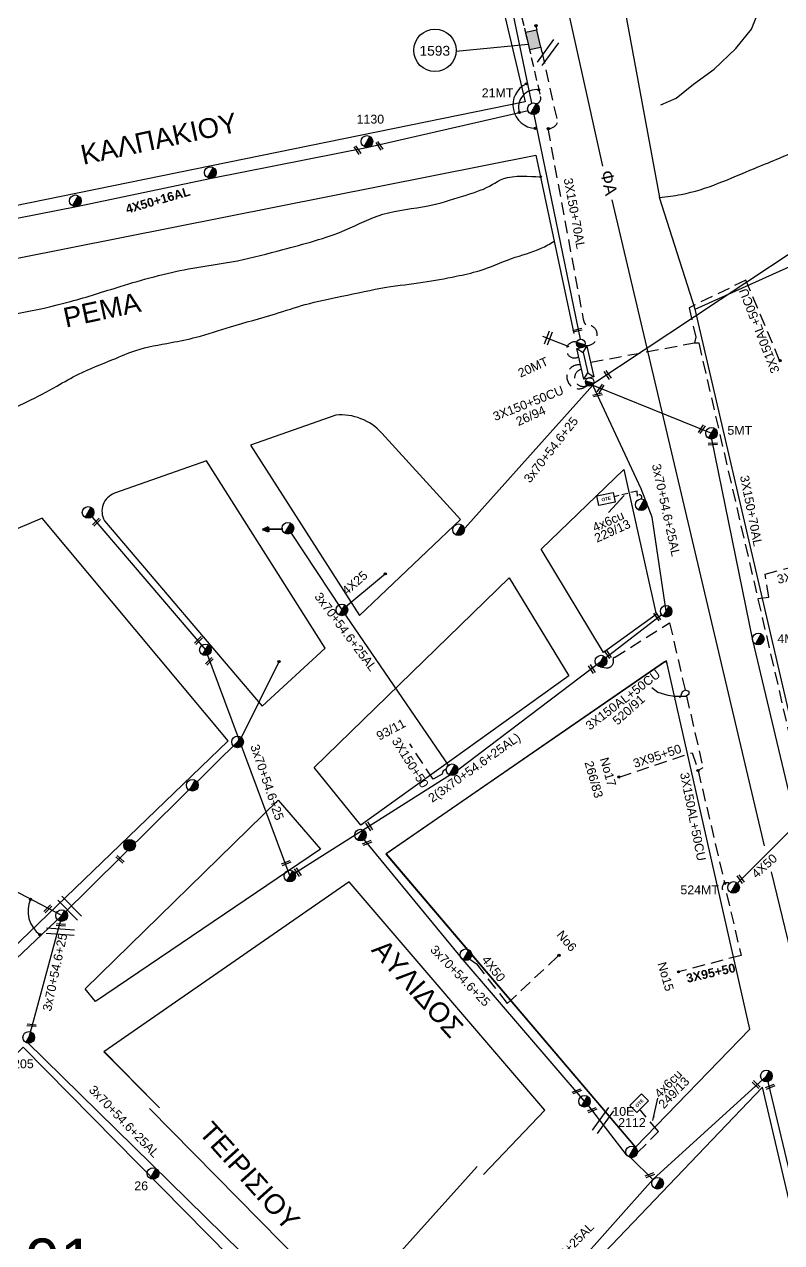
# Model space of a CAD drawing. Header units: millimetres. Extents: x -2449 to 9266, y 48 to 3905.
# Drawn here: x 7283.2 to 7436.9, y 3394.4 to 3641.5 of the extents above; entities that cross this region are included whole.
import ezdxf

# ---------------------------------------------------------------- set-up
doc = ezdxf.new("R2010")
doc.units = ezdxf.units.MM
doc.linetypes.add('DASHED', pattern=[19.05, 12.7, -6.35])
for name, color, linetype in [('Link Box 4 Διευθύνσεων', 7, 'Continuous'), ('Pillar OTE', 7, 'Continuous'), ('Άγνωστα', 7, 'Continuous'), ('Γυμνά εναέρια ΧΤ και ΦΟΠ (3Φ)   4x50+16AL', 7, 'Continuous'), ('Επίτονοι', 7, 'Continuous'), ('Επιγραφές - Σχήματα', 7, 'Continuous'), ('Καλώδια ΧΤ   3x150+70AL', 7, 'DASHED'), ('Καλώδια ΧΤ   3x150+70AL @ 1', 7, 'DASHED'), ('Καλώδια ΧΤ   3x150AL+50CU', 7, 'DASHED'), ('Καλώδια ΧΤ   3x150AL+50XLPE', 7, 'DASHED'), ('Μηχανική τομή', 7, 'Continuous'), ('Στύλος Ξύλινος', 7, 'Continuous'), ('Στύλος Ξύλινος @ 1', 7, 'Continuous'), ('Στύλος ΦΜ', 7, 'Continuous'), ('Στύλος ΦΜ @ 1', 7, 'Continuous'), ('Συνδέσεις', 7, 'Continuous'), ('Συνεστραμμένα ΧΤ   3x70+54.6+25 AL', 7, 'SYN_LINE'), ('Τομή', 7, 'Continuous'), ('Υποσταθμός εναέριος 2 στύλων', 7, 'Continuous'), ('Υποσταθμός πόλεως', 7, 'Continuous'), ('Υπόβαθρο ΔΕΗ', 7, 'Continuous'), ('Υπόγεια καλώδια Παροχών ΧΤ   4x16CU', 7, 'DASHED'), ('Υπόγεια καλώδια Παροχών ΧΤ   4x6', 7, 'DASHED')]:
    doc.layers.add(name, color=color, linetype=linetype)
doc.styles.add('arial', font='arial.ttf')
doc.styles.get("Standard").update_dxf_attribs({"font": 'arial.ttf'})
doc.linetypes.add('SYN_LINE', pattern='A,0.5,-0.0001,["/\\/\\/\\/",Standard,S=0.1,R=0,X=0,Y=-0.05],-0.25', length=0.7501)
doc.dimstyles.new('ISO-25', dxfattribs={"dimtxt": 2.5, "dimasz": 2.5, "dimexe": 1.25, "dimexo": 0.625, "dimtad": 1, "dimtxsty": 'Standard', "dimcen": 2.5, "dimadec": 0, "dimazin": 0, "dimtfac": 1, "dimtmove": 0, "dimatfit": 3, "dimfxl": 0, "dimarcsym": 0})

# ---------------------------------------------------------------- blocks, each defined once
blk = doc.blocks.new('ΥΠΑΡΧΩΝ ΤΣΙΜΕΝΤΕΝΙΟΣ ΣΤΥΛΟΣ')
at = {"layer": 'Στύλος ΦΜ'}
blk.add_hatch(color=7, dxfattribs=at).paths.add_polyline_path([(-1.29, -2.28, 0.574793), (2.62, 0, 0.268822), (1.3, 2.27)])
at = {"layer": 'Στύλος ΦΜ', "color": 7}
blk.add_line((-1.29, -2.28), (1.3, 2.27), dxfattribs=at)
blk.add_circle((0, 0), 2.62, dxfattribs=at)
at = {"layer": 'Στύλος ΦΜ', "flags": 4}
for tag, p in [('ΑΡΙΘΜΟΣ', (-4.68, 8.05)), ('ΤΥΠΟΣ', (-4.91, 3.03))]:
    blk.add_attdef(tag, p, '', height=4, dxfattribs=at)
blk = doc.blocks.new('ΥΠΑΡΧΩΝ ΞΥΛΙΝΟΣ ΣΤΥΛΟΣ')
at = {"layer": 'Στύλος Ξύλινος'}
h = blk.add_hatch(color=7, dxfattribs=at)
h.paths.add_polyline_path([(-2.62, 0, 0.270008), (-1.29, -2.28), (1.3, 2.27, 0.576266)])
h.paths.add_polyline_path([(-1.29, -2.28, 0.574793), (2.62, 0, 0.268822), (1.3, 2.27)])
at = {"layer": 'Στύλος Ξύλινος', "color": 7}
blk.add_line((-1.29, -2.28), (1.3, 2.27), dxfattribs=at)
blk.add_circle((0, 0), 2.62, dxfattribs=at)
at = {"layer": 'Στύλος Ξύλινος', "flags": 4}
for tag, p in [('ΑΡΙΘΜΟΣ', (-4.91, 8.6)), ('ΤΥΠΟΣ', (-4.85, 3.39))]:
    blk.add_attdef(tag, p, '', height=4, dxfattribs=at)
blk = doc.blocks.new('ΥΠΟΣΤΑΘΜΟΣ ΕΝΑΕΡΙΟΣ ΕΠΙ 2 ΣΤΥΛΩΝ')
at = {"layer": 'Υποσταθμός εναέριος 2 στύλων', "linetype": 'Continuous'}
for points in [[(-11.97, -2.11, 0.574793), (-8.45, -0.07, 0.268822), (-9.64, 1.98)], [(9.68, -2.15, 0.574793), (13.19, -0.1, 0.268822), (12.01, 1.95)]]:
    blk.add_hatch(color=256, dxfattribs=at).paths.add_polyline_path(points)
for p, q in [((-11.97, -2.11), (-9.64, 1.98)), ((9.68, -2.15), (12.01, 1.95))]:
    blk.add_line(p, q, dxfattribs=at)
for centre in [(-10.81, -0.07), (10.84, -0.1)]:
    blk.add_circle(centre, 2.36, dxfattribs=at)
at = {"layer": 'Υποσταθμός πόλεως', "linetype": 'Continuous', "ltscale": 40}
blk.add_lwpolyline([(-8.57, 2.82), (8.57, 2.82), (8.57, -2.82), (-8.57, -2.82)], close=True, dxfattribs=at)
for points in [[(-5.75, 0), (-8.57, 2.82)], [(-8.57, -2.82), (-5.75, 0)], [(-5.75, 0), (5.75, 0)], [(5.75, 0), (8.57, 2.82)], [(8.57, -2.82), (5.75, 0)]]:
    blk.add_lwpolyline(points, dxfattribs=at)
at = {"layer": 'Υποσταθμός εναέριος 2 στύλων', "ltscale": 40, "flags": 1}
for tag, p in [('ΜΕΤΑΣΧΗΜΑΤΙΣΜΟΣ', (14.09, 2.51)), ('ΙΣΧΥΣ', (14.07, -0.28)), ('ΑΡΙΘΜΟΣ', (14.19, -3))]:
    blk.add_attdef(tag, p, '', height=1.8, dxfattribs=at)
blk = doc.blocks.new('ΜΗΧΑΝΙΚΗ ΤΟΜΗ')
at = {"layer": 'Μηχανική τομή', "ltscale": 40}
for p, q in [((-1.89, 0.78), (1.89, 0.78)), ((1.89, 0), (-1.89, 0))]:
    blk.add_line(p, q, dxfattribs=at)
blk = doc.blocks.new('_ΣΥΝΔΕΣΗ')
at = {"layer": 'Συνδέσεις', "linetype": 'SYN_LINE', "ltscale": 40}
blk.add_hatch(color=256, dxfattribs=at).paths.add_polyline_path([(0.5, -0.01, 1), (-0.5, -0.01, 1)])
at = {"layer": 'Συνδέσεις'}
blk.add_circle((0, -0.01), 0.5, dxfattribs=at)
blk = doc.blocks.new('ΤΟΜΗ')
at = {"layer": 'Τομή', "ltscale": 40}
for p, q in [((-5.68, 0), (5.68, 0)), ((5.68, -2.33), (-5.68, -2.33))]:
    blk.add_line(p, q, dxfattribs=at)
blk = doc.blocks.new('ΕΠΙΤΟΝΟΣ')
at = {"layer": 'Επίτονοι', "lineweight": 40, "ltscale": 40}
blk.add_hatch(color=256, dxfattribs=at).paths.add_polyline_path([(-1.13, 6.47), (0, 9.1), (1.13, 6.47)])
for p, q in [((-1.13, 6.47), (0, 9.1)), ((1.13, 6.47), (-1.13, 6.47)), ((-1.13, 6.47), (0, 6.47)), ((0, 9.1), (1.13, 6.47)), ((0, 6.47), (0, 0))]:
    blk.add_line(p, q, dxfattribs=at)
blk = doc.blocks.new('LINK BOX 4 ΑΝΑΧΩΡΗΣΕΩΝ')
at = {"layer": 'Link Box 4 Διευθύνσεων', "ltscale": 40}
blk.add_hatch(color=256, dxfattribs=at).paths.add_polyline_path([(-3.54, 0), (-3.54, -4.67), (3.54, -4.67), (3.54, 0)])
for p, q in [((-3.54, 0), (-5.33, 0)), ((5.33, 0), (3.54, 0)), ((-3.54, -4.67), (-5.33, -4.67)), ((5.33, -4.67), (3.54, -4.67))]:
    blk.add_line(p, q, dxfattribs=at)
blk.add_lwpolyline([(-3.54, -4.67), (-3.54, 0), (3.54, 0), (3.54, -4.67)], close=True, dxfattribs=at)
blk = doc.blocks.new('PILLAR ΟΤΕ')
at = {"layer": 'Pillar OTE', "ltscale": 40}
blk.add_lwpolyline([(-3.31, 2.02), (3.39, 2.02), (3.39, -1.99), (-3.31, -1.99)], close=True, dxfattribs=at)
at = {"layer": 'Pillar OTE', "insert": (-1.81, 0.71), "char_height": 1.3575, "width": 109.961, "attachment_point": 1}
blk.add_mtext('{\\fArial|b1|i0|c161|p34;OTE}', dxfattribs=at)

msp = doc.modelspace()

# ---------------------------------------------------------------- linework, layer by layer
at = {"layer": 'Άγνωστα', "color": 7, "linetype": 'SYN_LINE', "ltscale": 0.15}
msp.add_line((7370.86, 3636.14), (7385.45, 3637.53), dxfattribs=at)
at = {"layer": 'Άγνωστα', "color": 27, "linetype": 'DASHED', "ltscale": 0.2}
msp.add_lwpolyline([(7395.73, 3574.13, -1.556876), (7395.33, 3577.06)], format="xyb", dxfattribs=at)
at = {"layer": 'Άγνωστα', "color": 2, "linetype": 'DASHED', "ltscale": 0.2}
msp.add_lwpolyline([(7397.42, 3568.3, -1.608128), (7396.12, 3572.46)], format="xyb", dxfattribs=at)
at = {"layer": 'Άγνωστα', "color": 1, "linetype": 'DASHED', "ltscale": 0.2}
msp.add_lwpolyline([(7397.42, 3568.3, -1.16477), (7396.32, 3571.57)], format="xyb", dxfattribs=at)
at = {"layer": 'Άγνωστα', "color": 6, "linetype": 'DASHED', "ltscale": 0.2}
msp.add_lwpolyline([(7432.06, 3525.07), (7434.26, 3525.33), (7433.56, 3530.05), (7445.22, 3533.12)], dxfattribs=at)
at = {"layer": 'Άγνωστα', "color": 2, "linetype": 'SYN_LINE', "ltscale": 15}
msp.add_lwpolyline([(7347.67, 3522.77), (7356.49, 3530.14)], dxfattribs=at)
at = {"layer": 'Άγνωστα', "color": 2, "linetype": 'DASHED', "ltscale": 0.2}
for points in [[(7368.85, 3490.48), (7368.15, 3490.06), (7368, 3489.45), (7366.18, 3488.42), (7361.43, 3495.58)], [(7403.94, 3488.87), (7418.76, 3493.81), (7419.95, 3490.21)], [(7425.72, 3465.25), (7428.66, 3452.68)], [(7373.61, 3451.95), (7374.96, 3450.96), (7381.21, 3442.92), (7391.72, 3452.76)], [(7428.66, 3452.68), (7415.96, 3449.35)]]:
    msp.add_lwpolyline(points, dxfattribs=at)
at = {"layer": 'Άγνωστα', "color": 85, "linetype": 'SYN_LINE', "ltscale": 20}
msp.add_lwpolyline([(7290.81, 3460.77), (7256.81, 3478.54), (7244.44, 3493.81)], dxfattribs=at)
at = {"layer": 'Άγνωστα', "color": 2, "linetype": 'DASHED', "ltscale": 0.2}
msp.add_arc((7425.92, 3466.33), 1.1, 67.4514, 259.346, dxfattribs=at)
at = {"layer": 'Γυμνά εναέρια ΧΤ και ΦΟΠ (3Φ)   4x50+16AL', "color": 27, "linetype": 'Continuous', "ltscale": 20}
for p, q in [((7377.98, 3665.02), (7386.13, 3625.53)), ((7386.6, 3623.24), (7396.01, 3577.66))]:
    msp.add_line(p, q, dxfattribs=at)
at = {"layer": 'Γυμνά εναέρια ΧΤ και ΦΟΠ (3Φ)   4x50+16AL', "color": 30, "ltscale": 0.2}
msp.add_lwpolyline([(7231.43, 3586.97), (7254.2, 3596.83), (7293.81, 3604.6), (7321.21, 3610.35), (7352.98, 3616.64), (7385.48, 3624.08)], dxfattribs=at)
at = {"layer": 'Επιγραφές - Σχήματα', "color": 7, "linetype": 'SYN_LINE', "ltscale": 20}
msp.add_line((7327.17, 3496.62), (7334.93, 3512.29), dxfattribs=at)
at = {"layer": 'Επιγραφές - Σχήματα', "color": 7, "linetype": 'Continuous', "ltscale": 0.2}
msp.add_line((7427.83, 3467.23), (7440.18, 3479.58), dxfattribs=at)
at = {"layer": 'Επιγραφές - Σχήματα', "color": 85, "linetype": 'Continuous', "ltscale": 0.2}
for points in [[(7372.38, 3739.66), (7400.54, 3612.76)], [(7402.45, 3605.92), (7433.37, 3474.92)], [(7434.8, 3469.63), (7447.65, 3416.69)]]:
    msp.add_lwpolyline(points, dxfattribs=at)
at = {"layer": 'Επιγραφές - Σχήματα', "linetype": 'Continuous', "ltscale": 0.2}
msp.add_lwpolyline([(7410.55, 3507.06), (7411.75, 3506.09), (7413.77, 3505.49), (7415.2, 3505.27), (7417.37, 3505.27), (7418.12, 3505.72), (7418.12, 3506.24), (7417.3, 3506.46), (7416.7, 3506.17), (7416.47, 3505.42), (7416.17, 3504.89)], dxfattribs=at)
msp.add_circle((7366.55, 3636.28), 4.31, dxfattribs=at)
for centre, radius, start, end in [((7387.09, 3625.19), 4.73, 114.8352, 267.9048), ((7289.96, 3461.7), 5.99, 156.4163, 233.6739)]:
    msp.add_arc(centre, radius, start, end, dxfattribs=at)
at = {"layer": 'Καλώδια ΧΤ   3x150+70AL', "color": 5, "ltscale": 0.2}
for points in [[(7388.2, 3636.06), (7391.43, 3621.62, -0.266055), (7389.56, 3620.38)], [(7389.43, 3620.39), (7396.62, 3581.78, 0.120356), (7397.15, 3580.58, -1.249493), (7396.74, 3576.52)]]:
    msp.add_lwpolyline(points, format="xyb", dxfattribs=at)
at = {"layer": 'Καλώδια ΧΤ   3x150AL+50CU', "color": 6, "ltscale": 0.2}
for points in [[(7436.48, 3573.38), (7429.64, 3589.66), (7418.1, 3584.07), (7419.48, 3578.12), (7419.18, 3576.94)], [(7398.19, 3573.01), (7419.18, 3576.94)], [(7419.18, 3576.94), (7420.06, 3576.94), (7447.55, 3458.08), (7450.94, 3458.14)]]:
    msp.add_lwpolyline(points, dxfattribs=at)
at = {"layer": 'Καλώδια ΧΤ   3x150AL+50CU', "color": 2, "linetype": 'DASHED', "ltscale": 0.1}
msp.add_lwpolyline([(7407.67, 3545.87), (7407.55, 3546.86), (7402.88, 3545.71)], dxfattribs=at)
at = {"layer": 'Καλώδια ΧΤ   3x150AL+50CU', "color": 2, "ltscale": 0.2}
msp.add_lwpolyline([(7400.06, 3511.22), (7401.27, 3511.03, 0.356919), (7402.69, 3511.87, 0.17833), (7402.69, 3512.74, -0.548544), (7402.98, 3513.11), (7414.16, 3520.16), (7420.93, 3490.75), (7419.93, 3490.19)], format="xyb", dxfattribs=at)
at = {"layer": 'Καλώδια ΧΤ   3x150AL+50CU', "color": 2, "linetype": 'DASHED', "ltscale": 0.2}
msp.add_lwpolyline([(7419.85, 3490.42), (7419.93, 3490.19), (7425.35, 3467.27)], dxfattribs=at)
at = {"layer": 'Καλώδια ΧΤ   3x150AL+50CU', "color": 2, "linetype": 'DASHED', "ltscale": 0.1}
msp.add_arc((7408.07, 3545.65), 0.454, 308.1581, 150.6194, dxfattribs=at)
at = {"layer": 'Καλώδια ΧΤ   3x150AL+50XLPE', "color": 30, "linetype": 'DASHED', "ltscale": 0.15}
msp.add_lwpolyline([(7365.11, 3694.34), (7373.88, 3696.54), (7379.46, 3672.71), (7377.61, 3670.99), (7387.92, 3626.99, -0.492919), (7387.11, 3625.44)], format="xyb", dxfattribs=at)
at = {"layer": 'Καλώδια ΧΤ   3x150AL+50XLPE', "color": 7, "linetype": 'Continuous', "ltscale": 0.15}
msp.add_arc((7387.05, 3624.76), 3.55, 80.6399, 198.0513, dxfattribs=at)
at = {"layer": 'Συνεστραμμένα ΧΤ   3x70+54.6+25 AL', "color": 27, "ltscale": 20}
msp.add_line((7386.39, 3624.29), (7386.41, 3624.2), dxfattribs=at)
at = {"layer": 'Συνεστραμμένα ΧΤ   3x70+54.6+25 AL', "color": 85, "ltscale": 20}
for p, q in [((7398.55, 3568.36), (7422.66, 3558.61)), ((7422.66, 3557.43), (7431, 3516.64)), ((7431, 3516.64), (7439.91, 3479.1))]:
    msp.add_line(p, q, dxfattribs=at)
at = {"layer": 'Συνεστραμμένα ΧΤ   3x70+54.6+25 AL', "color": 2, "ltscale": 20}
for p, q in [((7408.4, 3547.36), (7398.55, 3568.36)), ((7413.46, 3522.49), (7410.61, 3541.6)), ((7337.34, 3538.35), (7347.67, 3522.77)), ((7347.67, 3522.77), (7369.36, 3491.06)), ((7400.24, 3512.38), (7412.65, 3521.93)), ((7371.2, 3490.34), (7400.24, 3512.38)), ((7337.1, 3468.79), (7371.2, 3490.34))]:
    msp.add_line(p, q, dxfattribs=at)
at = {"layer": 'Συνεστραμμένα ΧΤ   3x70+54.6+25 AL', "color": 2, "ltscale": 8}
msp.add_line((7410.61, 3541.6), (7408.4, 3547.36), dxfattribs=at)
at = {"layer": 'Συνεστραμμένα ΧΤ   3x70+54.6+25 AL', "color": 5, "ltscale": 20}
for p, q in [((7283.7, 3435.26), (7364.51, 3355.97)), ((7410.85, 3407.27), (7433.79, 3428.22)), ((7433.79, 3428.22), (7441.13, 3397.63)), ((7376.44, 3368.82), (7410.85, 3407.27))]:
    msp.add_line(p, q, dxfattribs=at)
at = {"layer": 'Συνεστραμμένα ΧΤ   3x70+54.6+25 AL', "color": 5, "ltscale": 10}
msp.add_line((7405.41, 3412.25), (7397.67, 3422.22), dxfattribs=at)
at = {"layer": 'Συνεστραμμένα ΧΤ   3x70+54.6+25 AL', "color": 1, "linetype": 'SYN_LINE', "ltscale": 20}
msp.add_lwpolyline([(7398.76, 3568.75), (7439.66, 3595.84), (7467.59, 3607.16)], dxfattribs=at)
at = {"layer": 'Συνεστραμμένα ΧΤ   3x70+54.6+25 AL', "color": 85, "linetype": 'SYN_LINE', "ltscale": 20}
for points in [[(7398.55, 3568.36), (7372.08, 3538.76)], [(7187.44, 3361.58), (7199.4, 3371.61), (7217.2, 3388.62), (7253.67, 3425.58), (7290.81, 3460.77)]]:
    msp.add_lwpolyline(points, dxfattribs=at)
at = {"layer": 'Συνεστραμμένα ΧΤ   3x70+54.6+25 AL', "color": 2, "linetype": 'SYN_LINE', "ltscale": 20}
for points in [[(7296.17, 3542.55), (7319.98, 3514.67), (7337.1, 3468.79)], [(7290.81, 3460.77), (7327.32, 3496.83)], [(7396.89, 3423.1), (7372.25, 3451.81), (7352.19, 3476.19)]]:
    msp.add_lwpolyline(points, dxfattribs=at)
at = {"layer": 'Συνεστραμμένα ΧΤ   3x70+54.6+25 AL', "color": 5, "linetype": 'SYN_LINE', "ltscale": 20}
msp.add_lwpolyline([(7290.81, 3460.77), (7284.12, 3436.05)], dxfattribs=at)
at = {"layer": 'Συνεστραμμένα ΧΤ   3x70+54.6+25 AL', "color": 5, "ltscale": 5}
msp.add_lwpolyline([(7406.24, 3411.68), (7410.75, 3407.22)], dxfattribs=at)
at = {"layer": 'Υπόβαθρο ΔΕΗ'}
for points in [[(7384.84, 3625.85), (7237.25, 3595.74), (7193.61, 3681.64), (7230.97, 3701.68), (7254.87, 3658.65), (7262.76, 3663.04), (7239.73, 3705.58), (7345.45, 3765.8), (7352.54, 3762.05), (7384.84, 3625.85)], [(7212.32, 3578.54), (7170.51, 3663.31), (7185.32, 3675.61), (7229.37, 3583.74), (7387.03, 3615), (7394.72, 3578.82)], [(7404.27, 3648.93), (7412.11, 3606.42)], [(7419.32, 3583.78), (7412.11, 3606.42)], [(7419.32, 3583.78), (7467.99, 3605.71), (7508.05, 3565.77), (7450.54, 3506.39), (7442.83, 3482.94), (7419.32, 3583.78)], [(7388.36, 3578.32), (7393.72, 3576.18)], [(7388.08, 3535.06), (7404.84, 3551.26), (7411.46, 3521.86), (7400.74, 3514.1), (7388.08, 3535.06)], [(7183.73, 3497.62), (7253.17, 3427.53), (7324.58, 3496.24), (7286.87, 3541.38), (7183.73, 3497.62)], [(7342.07, 3490.8), (7381.58, 3529.25), (7393.7, 3509.4), (7351.52, 3479.14), (7342.07, 3490.8)], [(7407.26, 3413.81), (7430.47, 3437.7), (7413.54, 3512.47), (7356.65, 3473.27), (7407.26, 3413.81)], [(7295.6, 3445.93), (7334.71, 3484.17), (7343.33, 3474.24), (7297.69, 3443.31), (7295.6, 3445.93)], [(7376.37, 3408.26), (7388.82, 3421.33), (7349.16, 3467.63), (7299.33, 3433.15), (7310.66, 3421.74)], [(7228.47, 3380.02), (7283.01, 3434.11), (7353.03, 3363.04), (7300.91, 3307.52), (7228.47, 3380.02)], [(7309.73, 3422.71), (7299.5, 3433.16)], [(7440.45, 3394.33), (7433.01, 3425.98), (7371.75, 3361.89)], [(7375.09, 3409.89), (7348.97, 3380.73), (7308.64, 3421.62)]]:
    msp.add_lwpolyline(points, dxfattribs=at)
at = {"layer": 'Υπόβαθρο ΔΕΗ', "linetype": 'Continuous'}
msp.add_lwpolyline([(7412.35, 3625.24), (7415.49, 3626.57), (7419.03, 3629.44), (7423.22, 3632.48), (7427.57, 3636.65), (7430.78, 3640.55), (7433.86, 3648.43, -0.017463), (7436.75, 3655.86, -0.135085), (7440.79, 3662.33, 0.005432)], format="xyb", dxfattribs=at)
at = {"layer": 'Υπόβαθρο ΔΕΗ'}
for points in [[(7351.26, 3521.64), (7371.74, 3541.09), (7355.78, 3558.63, 0.233408), (7346.42, 3562.3), (7329.13, 3556.21), (7351.26, 3521.64)], [(7331.49, 3503.22), (7344.27, 3515.01), (7320.19, 3553.03), (7301.54, 3546.42, 0.469828), (7299.5, 3540.87), (7331.49, 3503.22)]]:
    msp.add_lwpolyline(points, format="xyb", dxfattribs=at)
at = {"layer": 'Υπόβαθρο ΔΕΗ', "ltscale": 20}
msp.add_lwpolyline([(7413.67, 3511.97), (7413.56, 3512.17, 0.502086), (7413.15, 3512.23), (7356.55, 3473.23), (7407.22, 3413.75)], format="xyb", dxfattribs=at)
at = {"layer": 'Υπόβαθρο ΔΕΗ'}
for points in [[(7412.11, 3606.42), (7416.53, 3607.05), (7431.36, 3612.33), (7440.3, 3616.21), (7450.9, 3622.78), (7462.77, 3629.69), (7476.11, 3636.87), (7485.9, 3642.79), (7491.76, 3648.31), (7500.22, 3654.85), (7509.4, 3662.32), (7516.92, 3666.89), (7523.83, 3669.71), (7534.16, 3670.44), (7543.19, 3668.89), (7555.72, 3669.06), (7566.31, 3671.61), (7575.08, 3676.69), (7581.47, 3682.2), (7590.5, 3690.02), (7595.66, 3696.23), (7599.38, 3701.29), (7604.59, 3711.48), (7611.02, 3722.43), (7616.38, 3732.73), (7620, 3742.87), (7622.23, 3752.66), (7625.31, 3764.72), (7629.4, 3775.55), (7632.53, 3782.28), (7635.35, 3789.46), (7639.01, 3795.63), (7645.92, 3804.13), (7652.51, 3809.39), (7661.54, 3814.97), (7670.8, 3819.96), (7679.81, 3825.91), (7689.25, 3832.45), (7694.94, 3835.94), (7702.93, 3841.38), (7709.22, 3845.63), (7715.92, 3850.88), (7722.91, 3855.43), (7734.55, 3862.9), (7742.31, 3869.04), (7748.33, 3874.23), (7752.5, 3878.93), (7756.62, 3883.58)], [(7043.82, 3461.12), (7047.01, 3466.54), (7049.95, 3470.43), (7052.16, 3475.65), (7068.16, 3490.77), (7091.76, 3507.05), (7105.29, 3513.37), (7116.23, 3519.1), (7128.64, 3524.06), (7133.69, 3527.92), (7143.37, 3531.05), (7156.64, 3535.34), (7167.19, 3539.26), (7174.8, 3543.42), (7184.91, 3551.87), (7190.23, 3556.09), (7200.83, 3562.95), (7213.94, 3569.57), (7226.19, 3574.05), (7237.58, 3575.94), (7250.69, 3577.73), (7270.85, 3580.98), (7292.6, 3585.33), (7302.7, 3588.38), (7316.56, 3591.95), (7326.47, 3593.6), (7335.65, 3595.86), (7348.4, 3599.85), (7355.99, 3603.03), (7365.19, 3604.74), (7372.17, 3606.7), (7377.62, 3608.72), (7383.25, 3610.74), (7387.94, 3610.74), (7387.8, 3610.77)], [(7043.85, 3414.39), (7046.26, 3416.15), (7048.3, 3417.71), (7051.65, 3422.22), (7063.38, 3433.47), (7069.2, 3439.87), (7077.75, 3447.65), (7083.18, 3453.98), (7087.08, 3456.39), (7097.29, 3465.93), (7105.06, 3471.45), (7110.79, 3475.43), (7120.21, 3480.1), (7126.76, 3484.13), (7135.15, 3488.84), (7142.73, 3493.89), (7148.53, 3498.6), (7154.73, 3502.41), (7161.08, 3505.56), (7167.56, 3508.02), (7173.9, 3510.82), (7183.05, 3514.91), (7190.28, 3519.62), (7194.58, 3522.55), (7200.58, 3526.31), (7208.02, 3531.02), (7214.16, 3534.36), (7218.59, 3536.4), (7223.78, 3539.48), (7230.15, 3542.29), (7236.6, 3545.35), (7244.35, 3549.02), (7249.41, 3551.11), (7254.69, 3553.11), (7263.46, 3556.44), (7271.97, 3559.95), (7283.75, 3565), (7289.84, 3568.18), (7294.25, 3570.6), (7301.19, 3573.56), (7305.82, 3575.39), (7313.04, 3577.01), (7318.1, 3578.09), (7325.04, 3580.19), (7334.2, 3582.83), (7340.22, 3584.71), (7347.66, 3586.38), (7356.7, 3588.21), (7364.12, 3589.23), (7370.87, 3590.45), (7375.52, 3591.58), (7382.1, 3594.04), (7388.1, 3596.12), (7390.74, 3597.55)]]:
    msp.add_spline(points, degree=3, dxfattribs=at)
at = {"layer": 'Υπόγεια καλώδια Παροχών ΧΤ   4x6', "color": 5, "linetype": 'DASHED', "ltscale": 0.2}
msp.add_lwpolyline([(7407.6, 3412.61), (7411.89, 3416.98), (7408.23, 3421.27)], dxfattribs=at)

# ---------------------------------------------------------------- block references
at = {"layer": 'Link Box 4 Διευθύνσεων', "xscale": -0.5000000000000001, "yscale": 0.5, "zscale": 0.5, "rotation": 282.6370480308491}
msp.add_blockref('LINK BOX 4 ΑΝΑΧΩΡΗΣΕΩΝ', (7387.61, 3638.66), dxfattribs=at)
at = {"layer": 'Pillar OTE', "xscale": 0.5, "yscale": 0.5, "zscale": 0.5}
for p, rotation in [((7401.23, 3545.26), 11.46263251015064), ((7407.99, 3422.67), 44.88426173065771)]:
    msp.add_blockref('PILLAR ΟΤΕ', p, dxfattribs=dict(at, rotation=rotation))
at = {"layer": 'Επίτονοι', "xscale": 0.4499999999998502, "yscale": 0.4499999999998502, "zscale": 0.4499999999998502, "rotation": 92.19431245763599}
msp.add_blockref('ΕΠΙΤΟΝΟΣ', (7335.65, 3539.25), dxfattribs=at)
at = {"layer": 'Καλώδια ΧΤ   3x150+70AL @ 1', "color": 30, "ltscale": 0.2}
ref = msp.add_blockref('ΥΠΑΡΧΩΝ ΤΣΙΜΕΝΤΕΝΙΟΣ ΣΤΥΛΟΣ', (7386.53, 3624.42), dxfattribs=dict(at, xscale=0.4499999999998181, yscale=0.4499999999998181, zscale=0.4499999999998181))
ref.add_attrib('ΤΥΠΟΣ', '21ΜΤ', (7376.04, 3626.76), dxfattribs={"layer": 'Στύλος ΦΜ', "height": 1.8, "flags": 4})
at = {"layer": 'Μηχανική τομή'}
for p, xscale, yscale, zscale, rotation in [((7355.12, 3616.81), 0.4999999999999975, 0.4999999999999975, 0.4999999999999975, 303.9081945372816), ((7350.65, 3615.9), 0.4999999999999975, 0.4999999999999975, 0.4999999999999975, 303.9081945372816), ((7395.52, 3579.3), 0.5000000000000465, 0.5000000000000465, 0.5000000000000465, 13.49534557291095), ((7401.42, 3570.32), 0.4999999999999975, 0.4999999999999975, 0.4999999999999975, 303.9081945372816), ((7400.32, 3567.58), 0.5000000000000143, 0.5000000000000143, 0.5000000000000143, 56.85395337718301), ((7399.61, 3566.2), 0.5000000000000465, 0.5000000000000465, 0.5000000000000465, 13.49534557291095), ((7420.84, 3559.32), 0.5000000000000143, 0.5000000000000143, 0.5000000000000143, 56.85395337718301), ((7422.92, 3556.25), 0.5000000000000346, 0.5000000000000346, 0.5000000000000346, 2.564900102903829), ((7297.75, 3540.71), 0.5000000000000018, 0.5000000000000018, 0.5000000000000018, 225.3080609891648), ((7411.48, 3521.32), 0.4999999999999975, 0.4999999999999975, 0.4999999999999975, 303.9081945372816), ((7318.42, 3516.72), 0.5000000000000018, 0.5000000000000018, 0.5000000000000018, 225.3080609891648), ((7401.47, 3513.68), 0.4999999999999975, 0.4999999999999975, 0.4999999999999975, 303.9081945372816), ((7320.62, 3512.48), 0.5000000000000018, 0.5000000000000018, 0.5000000000000018, 225.3080609891648), ((7398.22, 3510.67), 0.4999999999999975, 0.4999999999999975, 0.4999999999999975, 303.9081945372816), ((7353.04, 3478.75), 0.4999999999999975, 0.4999999999999975, 0.4999999999999975, 303.9081945372816), ((7352.88, 3475.33), 0.4999999999999925, 0.4999999999999925, 0.4999999999999925, 21.19910119322192), ((7302.77, 3472.32), 0.4999999999999663, 0.4999999999999663, 0.4999999999999663, 137.5542288788294), ((7336.43, 3471.23), 0.4999999999999925, 0.4999999999999925, 0.4999999999999925, 21.19910119322192), ((7338.56, 3469.48), 0.4999999999999975, 0.4999999999999975, 0.4999999999999975, 303.9081945372816), ((7428.4, 3468.07), 0.4999999999999107, 0.4999999999999107, 0.4999999999999107, 305.0299564990408), ((7287.84, 3462.26), 0.5000000000000018, 0.5000000000000018, 0.5000000000000018, 225.3080609891648), ((7290.64, 3458.7), 0.49999999999998, 0.49999999999998, 0.49999999999998, 355.6088063035814), ((7284.69, 3438.32), 0.4999999999999757, 0.4999999999999757, 0.4999999999999757, 355.608806303588), ((7395.39, 3424.95), 0.4999999999999925, 0.4999999999999925, 0.4999999999999925, 21.19910119322192), ((7431.61, 3426.35), 0.4999999999999925, 0.4999999999999925, 0.4999999999999925, 315.9778517828152), ((7434.61, 3425.86), 0.4999999999999925, 0.4999999999999925, 0.4999999999999925, 21.19910119322192), ((7398.51, 3421.13), 0.4999999999999925, 0.4999999999999925, 0.4999999999999925, 21.19910119322192), ((7410.23, 3407.93), 0.4999999999999925, 0.4999999999999925, 0.4999999999999925, 21.19910119322192)]:
    msp.add_blockref('ΜΗΧΑΝΙΚΗ ΤΟΜΗ', p, dxfattribs=dict(at, xscale=xscale, yscale=yscale, zscale=zscale, rotation=rotation))
at = {"layer": 'Στύλος Ξύλινος @ 1', "ltscale": 40, "xscale": 0.4499999999998181, "yscale": 0.4499999999998181, "zscale": 0.4499999999998181}
msp.add_blockref('ΥΠΑΡΧΩΝ ΞΥΛΙΝΟΣ ΣΤΥΛΟΣ', (7304.59, 3475.04), dxfattribs=at)
at = {"layer": 'Στύλος ΦΜ @ 1', "ltscale": 40}
ref = msp.add_blockref('ΥΠΑΡΧΩΝ ΤΣΙΜΕΝΤΕΝΙΟΣ ΣΤΥΛΟΣ', (7352.75, 3617.8), dxfattribs=dict(at, xscale=0.4499999999998181, yscale=0.4499999999998181, zscale=0.4499999999998181))
ref.add_attrib('ΑΡΙΘΜΟΣ', '1130', (7350.64, 3621.42), dxfattribs={"layer": 'Στύλος ΦΜ', "height": 1.8, "flags": 4})
at = {"layer": 'Στύλος ΦΜ @ 1', "ltscale": 40, "xscale": 0.4499999999998181, "yscale": 0.4499999999998181, "zscale": 0.4499999999998181}
for p in [(7320.97, 3611.5), (7293.58, 3605.76), (7296.17, 3542.55), (7408.4, 3544.11), (7336.7, 3539.34), (7371.33, 3539.03), (7347.67, 3522.77), (7413.46, 3522.49), (7319.98, 3514.67), (7400.24, 3512.38), (7326.49, 3496), (7370.02, 3490.34), (7317.32, 3487.21), (7351.44, 3477.1), (7337.1, 3468.79), (7290.8, 3460.77), (7372.83, 3452.83), (7433.79, 3428.23), (7396.89, 3423.1), (7411.72, 3406.48)]:
    msp.add_blockref('ΥΠΑΡΧΩΝ ΤΣΙΜΕΝΤΕΝΙΟΣ ΣΤΥΛΟΣ', p, dxfattribs=at)
at = {"layer": 'Στύλος ΦΜ @ 1', "ltscale": 40}
ref = msp.add_blockref('ΥΠΑΡΧΩΝ ΤΣΙΜΕΝΤΕΝΙΟΣ ΣΤΥΛΟΣ', (7422.66, 3558.61), dxfattribs=dict(at, xscale=0.4499999999998181, yscale=0.4499999999998181, zscale=0.4499999999998181))
ref.add_attrib('ΤΥΠΟΣ', '5ΜΤ', (7425.88, 3558.3), dxfattribs={"layer": 'Στύλος ΦΜ', "height": 1.8, "flags": 4})
ref = msp.add_blockref('ΥΠΑΡΧΩΝ ΤΣΙΜΕΝΤΕΝΙΟΣ ΣΤΥΛΟΣ', (7432.15, 3516.87), dxfattribs=dict(at, xscale=0.4499999999998181, yscale=0.4499999999998181, zscale=0.4499999999998181))
ref.add_attrib('ΤΥΠΟΣ', '4ΜΤ', (7436.05, 3516.04), dxfattribs={"layer": 'Στύλος ΦΜ', "height": 1.8, "flags": 4})
ref = msp.add_blockref('ΥΠΑΡΧΩΝ ΤΣΙΜΕΝΤΕΝΙΟΣ ΣΤΥΛΟΣ', (7427.13, 3466.47), dxfattribs=dict(at, xscale=0.4499999999998181, yscale=0.4499999999998181, zscale=0.4499999999998181))
ref.add_attrib('ΤΥΠΟΣ', '524ΜΤ', (7416.35, 3465.08), dxfattribs={"layer": 'Στύλος ΦΜ', "height": 1.8, "flags": 4})
ref = msp.add_blockref('ΥΠΑΡΧΩΝ ΤΣΙΜΕΝΤΕΝΙΟΣ ΣΤΥΛΟΣ', (7284.12, 3436.05), dxfattribs=dict(at, xscale=0.4499999999998181, yscale=0.4499999999998181, zscale=0.4499999999998181))
ref.add_attrib('ΤΥΠΟΣ', '205', (7280.94, 3429.8), dxfattribs={"layer": 'Στύλος ΦΜ', "height": 1.8, "flags": 4})
ref = msp.add_blockref('ΥΠΑΡΧΩΝ ΤΣΙΜΕΝΤΕΝΙΟΣ ΣΤΥΛΟΣ', (7406.45, 3412.84), dxfattribs=dict(at, xscale=0.4499999999998181, yscale=0.4499999999998181, zscale=0.4499999999998181))
ref.add_attrib('ΤΥΠΟΣ', '10Ε', (7402.54, 3420.15), dxfattribs={"layer": 'Στύλος ΦΜ', "height": 1.8, "flags": 4})
ref.add_attrib('ΑΡΙΘΜΟΣ', '2112', (7403.72, 3417.88), dxfattribs={"layer": 'Στύλος ΦΜ', "height": 1.8, "flags": 4})
ref = msp.add_blockref('ΥΠΑΡΧΩΝ ΤΣΙΜΕΝΤΕΝΙΟΣ ΣΤΥΛΟΣ', (7309.34, 3408.45), dxfattribs=dict(at, xscale=0.4499999999998181, yscale=0.4499999999998181, zscale=0.4499999999998181))
ref.add_attrib('ΤΥΠΟΣ', '26', (7305.54, 3405.05), dxfattribs={"layer": 'Στύλος ΦΜ', "height": 1.8, "flags": 4})
at = {"layer": 'Συνδέσεις', "xscale": 0.4500000000000455, "yscale": 0.4500000000000455, "zscale": 0.4500000000000455}
for p in [(7387.03, 3641.27), (7385.1, 3629.49), (7387.63, 3628.27), (7383.68, 3623.67), (7386.92, 3620.46), (7389.56, 3620.38), (7436.59, 3573.35), (7356.46, 3530.1), (7334.9, 3512.3), (7419.9, 3490.21), (7403.86, 3488.88), (7425.36, 3467.33), (7284.47, 3464.09), (7286.41, 3456.88), (7391.7, 3452.72), (7415.96, 3449.36)]:
    msp.add_blockref('_ΣΥΝΔΕΣΗ', p, dxfattribs=at)
at = {"layer": 'Τομή'}
for p, xscale, yscale, zscale, rotation in [((7389.93, 3635.51), 0.4999999999999252, 0.4999999999999252, 0.4999999999999252, 234.0973441952065), ((7389.83, 3577.82), 0.2499999999998873, 0.2499999999998873, 0.2499999999998873, 248.1909067709115), ((7292.02, 3461.84), 0.5000000000000012, 0.5000000000000012, 0.5000000000000012, 134.5152466421551), ((7290.5, 3456.91), 0.4999999999999729, 0.4999999999999729, 0.4999999999999729, 175.9659876580331), ((7401.13, 3418.85), 0.4999999999999252, 0.4999999999999252, 0.4999999999999252, 234.0973441952065)]:
    msp.add_blockref('ΤΟΜΗ', p, dxfattribs=dict(at, xscale=xscale, yscale=yscale, zscale=zscale, rotation=rotation))
at = {"layer": 'Υποσταθμός εναέριος 2 στύλων', "xscale": 0.3695512970524023, "yscale": 0.3695512970524023, "zscale": 0.3695512970524023, "rotation": 282.8366429409935}
msp.add_blockref('ΥΠΟΣΤΑΘΜΟΣ ΕΝΑΕΡΙΟΣ ΕΠΙ 2 ΣΤΥΛΩΝ', (7397.08, 3572.92), dxfattribs=at)

# ---------------------------------------------------------------- texts
at = {"layer": 'Άγνωστα', "linetype": 'SYN_LINE', "ltscale": 20, "char_height": 1.8, "width": 69.1904, "attachment_point": 1, "style": 'arial'}
for s, insert, rotation in [('3X95+35', (7435.78, 3529.8), 12.9091), ('\\A1;4X25', (7347.46, 3527.01), 41.115), ('\\A1;3X150+50', (7359.23, 3497.17), 302.2777), ('\\A1;3X95+50', (7406.54, 3492.42), 18.1507), ('\\A1;4X50', (7430.59, 3469.54), 41.879), ('4X50', (7377.33, 3452.87), 308.3518), ('\\A1;{\\fArial|b1|i0|c0|p34;3X95+50}', (7417.38, 3448.88), 12.7699)]:
    msp.add_mtext(s, dxfattribs=dict(at, insert=insert, rotation=rotation))
at = {"layer": 'Γυμνά εναέρια ΧΤ και ΦΟΠ (3Φ)   4x50+16AL', "ltscale": 40, "insert": (7303.6, 3604.87), "char_height": 1.8, "width": 69.1904, "attachment_point": 1, "rotation": 16.1245, "style": 'arial'}
msp.add_mtext('\\A1;{\\fArial|b1|i0|c0|p34;4X50+16AL}', dxfattribs=at)
at = {"layer": 'Επιγραφές - Σχήματα', "char_height": 4, "attachment_point": 1}
for s, insert, width, rotation in [('ΚΑΛΠΑΚΙΟΥ', (7294.33, 3616.95), 157.7424, 12.0584), ('ΡΕΜΑ', (7290.8, 3583.93), 32.6573, 12.0584), ('ΑΥΛΙΔΟΣ', (7356.45, 3456.37), 157.7424, 311.9047), ('ΤΕΙΡΙΣΙΟΥ', (7321.39, 3419.34), 157.7424, 311.9047)]:
    msp.add_mtext(s, dxfattribs=dict(at, insert=insert, width=width, rotation=rotation))
at = {"layer": 'Επιγραφές - Σχήματα', "color": 85, "linetype": 'Continuous', "ltscale": 0.2, "insert": (7402.52, 3612.17), "char_height": 2.5, "width": 10.3327, "attachment_point": 1, "rotation": 282.2305}
msp.add_mtext('ΦΑ', dxfattribs=at)
at = {"layer": 'Επιγραφές - Σχήματα', "linetype": 'SYN_LINE', "ltscale": 20, "char_height": 1.8, "width": 69.1904, "attachment_point": 1, "style": 'arial'}
for s, insert, rotation in [('\\A1;20ΜΤ', (7383.15, 3571.51), 24.2774), ('\\A1;26/94', (7382.74, 3561.68), 24.2774), ('\\A1;4x6cu', (7398.27, 3540.19), 24.2774), ('\\A1;229/13', (7398.67, 3538.03), 24.2774), ('520/91', (7402.38, 3500.62), 41.6909), ('93/11', (7354.42, 3497.82), 28.0873), ('266/83', (7398.6, 3492.33), 285.9434), ('Nο17', (7401.72, 3493.05), 285.9434), ('Nο6', (7392.48, 3457.97), 310.384), ('Nο15', (7413.42, 3451.55), 285.9434)]:
    msp.add_mtext(s, dxfattribs=dict(at, insert=insert, rotation=rotation))
at = {"layer": 'Επιγραφές - Σχήματα', "insert": (7260.85, 3395.26), "char_height": 9, "width": 103.4348, "attachment_point": 1}
msp.add_mtext('ΦΑ-91', dxfattribs=at)
at = {"layer": 'Καλώδια ΧΤ   3x150+70AL', "ltscale": 40, "char_height": 1.8, "width": 69.1904, "attachment_point": 1, "style": 'arial'}
for s, insert, rotation in [('\\A1;3X150+70AL', (7394.43, 3610.55), 280.4989), ('\\A1;3X150+50CU', (7378.09, 3562.75), 21.5268), ('\\A1;3X150+70AL', (7430.2, 3550.23), 281.1326)]:
    msp.add_mtext(s, dxfattribs=dict(at, insert=insert, rotation=rotation))
at = {"layer": 'Καλώδια ΧΤ   3x150AL+50CU', "ltscale": 0.2, "char_height": 1.8, "width": 69.1904, "attachment_point": 1, "style": 'arial'}
for insert, rotation in [((7434.83, 3570.55), 111.3681), ((7396.89, 3499.72), 37.4095), ((7418.03, 3489.96), 281.1951)]:
    msp.add_mtext('3X150AL+50CU', dxfattribs=dict(at, insert=insert, rotation=rotation))
at = {"layer": 'Καλώδια ΧΤ   3x150AL+50XLPE', "color": 7, "linetype": 'SYN_LINE', "ltscale": 0.15, "insert": (7363.41, 3637.19), "char_height": 2, "attachment_point": 1}
msp.add_mtext_dynamic_manual_height_columns('1593', width=6.2417, gutter_width=12.5, heights=[0], dxfattribs=at)
at = {"layer": 'Συνεστραμμένα ΧΤ   3x70+54.6+25 AL', "style": 'arial'}
for s, rotation, p in [('3x70+54.6+25AL', 282.2281, (7410.56, 3552.19)), ('3x70+54.6+25AL', 306.8738, (7341.98, 3525.46)), ('2(3x70+54.6+25AL)', 35.4517, (7365.99, 3483.62)), ('3x70+54.6+25AL', 314.062, (7296.18, 3425.28)), ('3x70+54.6+25AL', 45.2616, (7385.51, 3383.84))]:
    msp.add_text(s, height=1.8, rotation=rotation, dxfattribs=at).set_placement(p)
at = {"layer": 'Συνεστραμμένα ΧΤ   3x70+54.6+25 AL', "linetype": 'SYN_LINE', "ltscale": 20, "char_height": 1.8, "width": 69.1904, "attachment_point": 1, "style": 'arial'}
for insert, rotation in [((7384.41, 3549.5), 51.9081), ((7330.77, 3495.72), 288.7791), ((7286.88, 3441.61), 78.0494), ((7366.74, 3454.96), 314.1475)]:
    msp.add_mtext('3x70+54.6+25', dxfattribs=dict(at, insert=insert, rotation=rotation))
at = {"layer": 'Υπόγεια καλώδια Παροχών ΧΤ   4x16CU', "linetype": 'DASHED', "ltscale": 0.1, "char_height": 1.8, "width": 69.1904, "attachment_point": 1, "rotation": 45.7333, "style": 'arial'}
for s, insert in [('\\A1;4x6cu', (7410.89, 3424.89)), ('\\A1;249/13', (7411.69, 3422.73))]:
    msp.add_mtext(s, dxfattribs=dict(at, insert=insert))

# ---------------------------------------------------------------- leaders
at = {"layer": 'Επιγραφές - Σχήματα', "ltscale": 40}
for points in [[(7404.92, 3546.01), (7401.78, 3542.51)], [(7410.78, 3419.17), (7411.75, 3423.76)]]:
    msp.add_leader(points, dimstyle='ISO-25', override={"dimasz": 1, "dimtad": 0}, dxfattribs=at)

doc.saveas('drawing.dxf')
